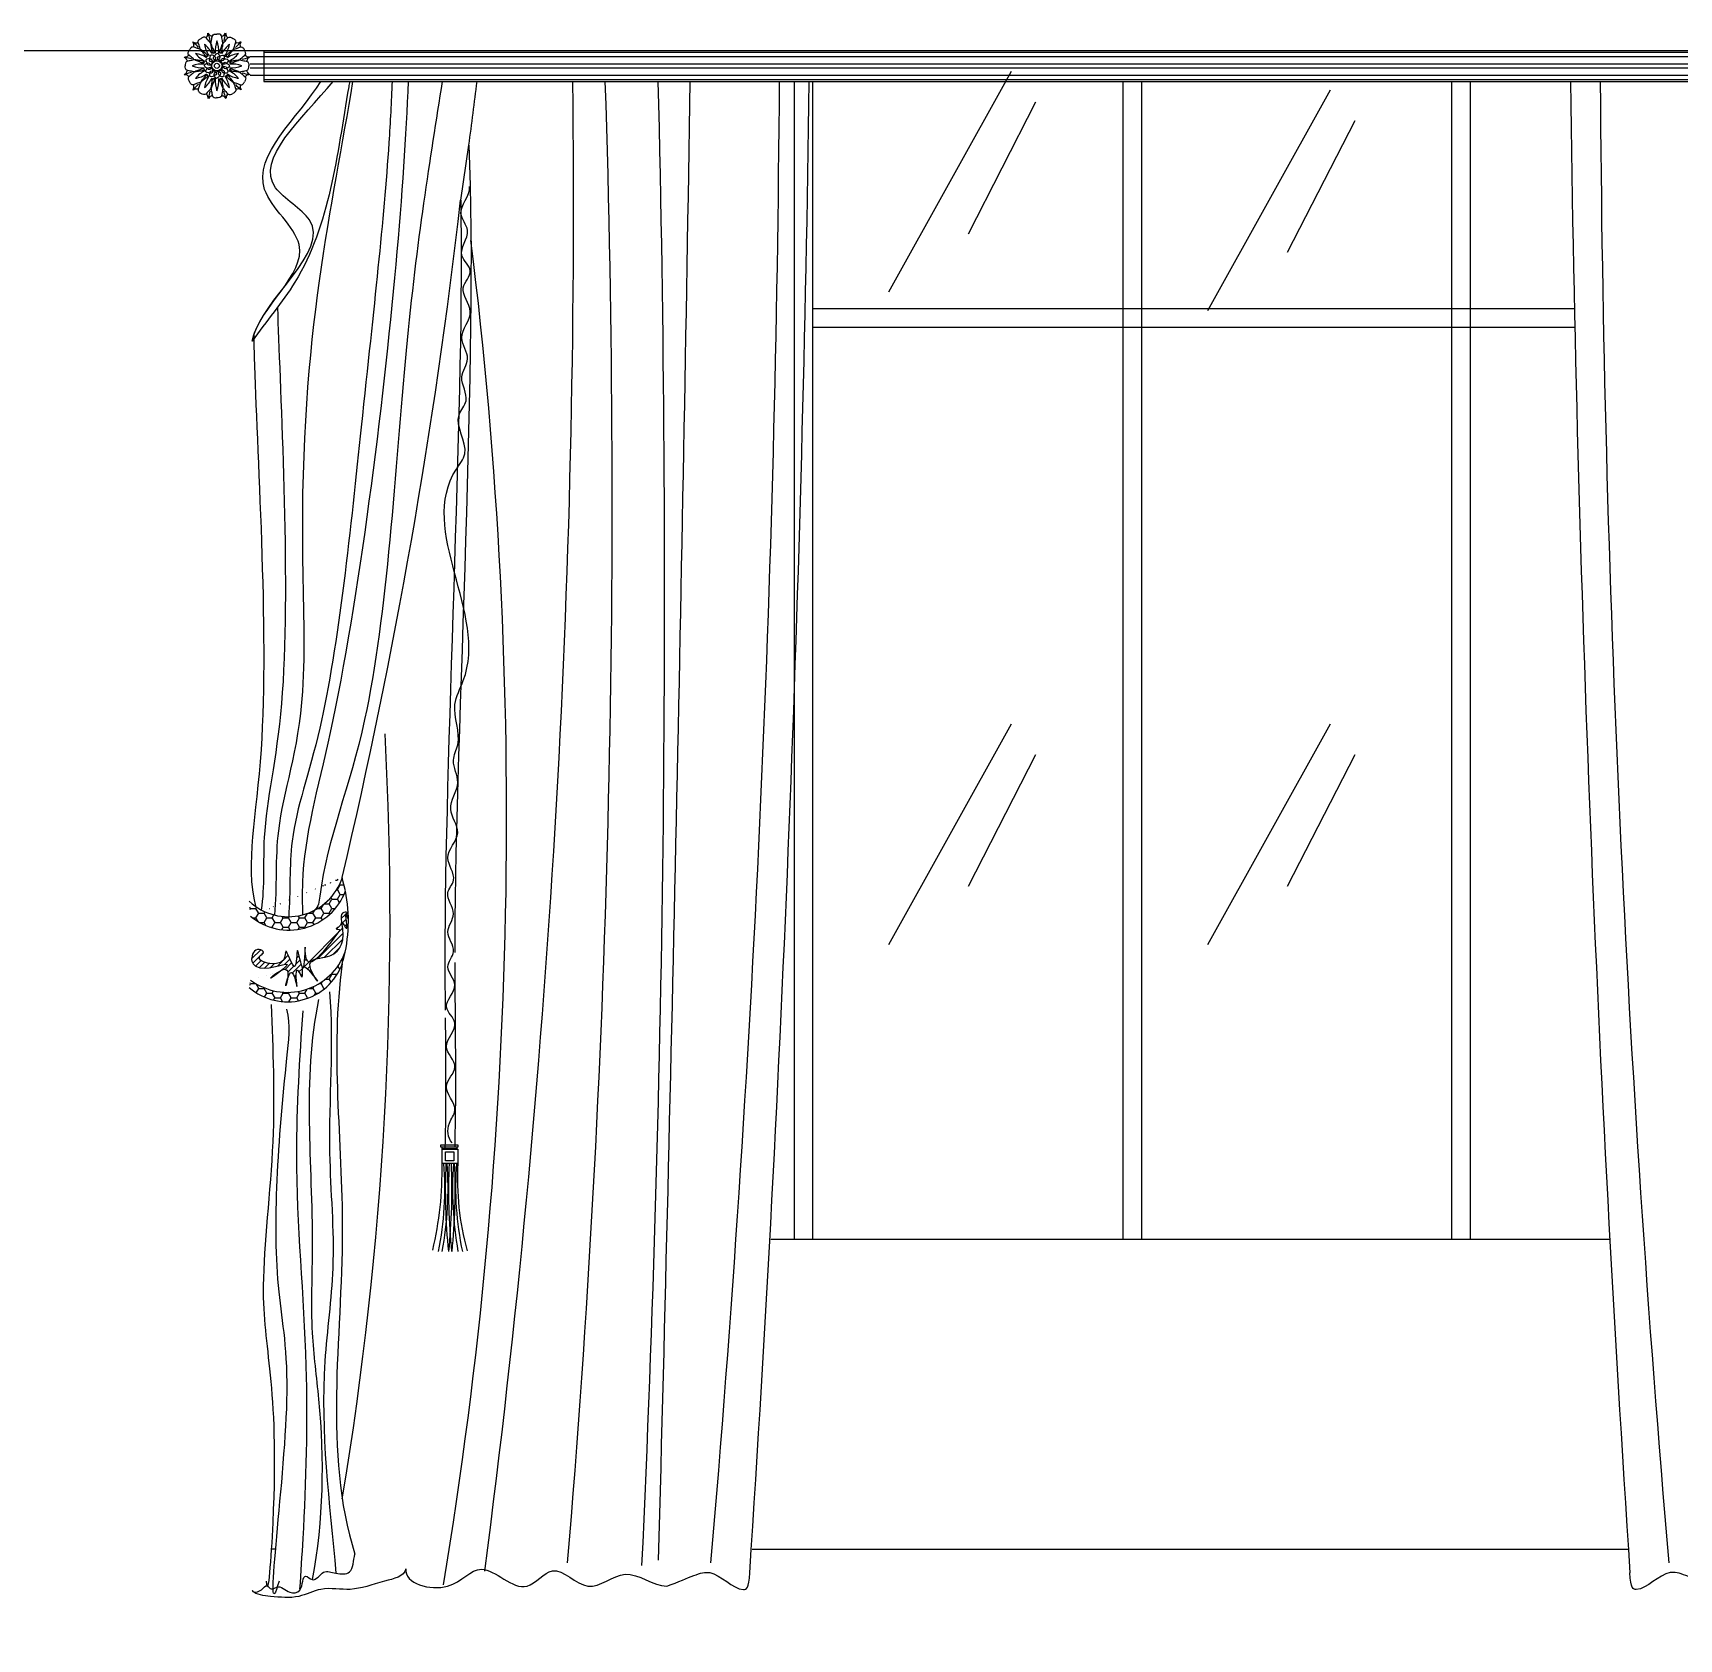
# Model space of a CAD drawing. Header units: inches. Extents: x 3.4 to 45.9, y 7.2 to 32.
# Drawn here: x 20.265 to 22.919, y 17.001 to 19.59 of the extents above; entities that cross this region are included whole.
import ezdxf

# ---------------------------------------------------------------- set-up
doc = ezdxf.new("R2010")
doc.units = ezdxf.units.IN
doc.header["$MEASUREMENT"] = 0
for name, color, linetype in [('02', 2, 'Continuous'), ('4', 4, 'Continuous'), ('8', 8, 'Continuous')]:
    doc.layers.add(name, color=color, linetype=linetype)
pattern_1 = [(7e-15, (7.202414, -18.148904), (0.013125, 0.0075777223), [0.00875, -0.0175]), (120, (7.202414, -18.148904), (-0.013125, 0.0075777223), [0.00875, -0.0175]), (60, (7.202414, -18.148904), (3e-11, 0.0151554445), [-0.0175, 0.00875])]

msp = doc.modelspace()

# ---------------------------------------------------------------- hatches: boundary and pattern name
at = {"layer": '8'}
h = msp.add_hatch(dxfattribs=at)
h.set_pattern_fill('HONEY', color=256, scale=0.07, style=0)
h.set_pattern_definition(pattern_1)
edge = h.paths.add_edge_path()
edge.add_arc((20.6769, 18.2571), 0.0917, 226.8, 342.0679, ccw=False)
edge.add_arc((20.6781, 18.2412), 0.0973, 230.5068, 339.3644, ccw=False)
edge.add_line((20.7692, 18.2069), (20.7641, 18.2277))
edge.add_line((20.6162, 18.1661), (20.6141, 18.1902))
h = msp.add_hatch(dxfattribs=at)
h.set_pattern_fill('ANSI31', color=256, scale=0.05, style=0)
h.set_pattern_definition([(45, (7.202414, -18.148904), (-0.0044194174, 0.0044194174), [])])
edge = h.paths.add_edge_path()
edge.add_spline(control_points=[(20.7733, 18.1618), (20.7726, 18.1653), (20.7757, 18.1748), (20.7556, 18.1701), (20.7696, 18.1518), (20.7498, 18.1458), (20.76, 18.1438), (20.76, 18.1438)], knot_values=[0, 0, 0, 0, 0.010675, 0.01836, 0.040584, 0.046767, 0.053023, 0.053023, 0.053023, 0.053023], degree=3, periodic=0)
edge.add_spline(control_points=[(20.76, 18.1438), (20.7388, 18.1346), (20.7035, 18.0653), (20.7044, 18.1351), (20.7026, 18.0516), (20.6898, 18.1366), (20.691, 18.0596), (20.6705, 18.1253), (20.6743, 18.0785), (20.6149, 18.0954), (20.6406, 18.1077), (20.6244, 18.1177), (20.6128, 18.0948), (20.6358, 18.0735), (20.7026, 18.1047), (20.6261, 18.0486), (20.6869, 18.0999), (20.6671, 18.0323), (20.6833, 18.0976), (20.6945, 18.0274), (20.6859, 18.097), (20.7027, 18.0574), (20.6945, 18.1041), (20.7406, 18.038), (20.6978, 18.0973), (20.7518, 18.0982), (20.7705, 18.1217), (20.7614, 18.163), (20.777, 18.1308), (20.7639, 18.1861), (20.7733, 18.1618), (20.7733, 18.1618)], knot_values=[0, 0, 0, 0, 0.069529, 0.084709, 0.118066, 0.146819, 0.17282, 0.201245, 0.215945, 0.254412, 0.262449, 0.270596, 0.290864, 0.309615, 0.353355, 0.387081, 0.416734, 0.44237, 0.466119, 0.490391, 0.516921, 0.530579, 0.545759, 0.577933, 0.608027, 0.635152, 0.688756, 0.699214, 0.710774, 0.734465, 0.743792, 0.743792, 0.743792, 0.743792], degree=3, periodic=0)
h = msp.add_hatch(dxfattribs=at)
h.set_pattern_fill('HONEY', color=256, scale=0.07, style=0)
h.set_pattern_definition(pattern_1)
edge = h.paths.add_edge_path()
edge.add_arc((20.6756, 18.1427), 0.0992, 233.2496, 339.9066, ccw=False)
edge.add_line((20.6162, 18.0632), (20.6141, 18.0512))
edge.add_arc((20.6758, 18.1223), 0.0941, 229.057, 339.8109)
edge.add_line((20.7641, 18.0898), (20.7687, 18.1086))

# ---------------------------------------------------------------- linework, layer by layer
at = {"layer": '02'}
for p, q in [((20.6373, 19.5622), (23.5724, 19.5622)), ((20.6373, 19.5622), (20.6373, 19.5122)), ((20.6373, 19.5592), (23.5724, 19.5592)), ((20.6156, 19.5522), (23.5941, 19.5522)), ((20.6156, 19.5402), (23.5941, 19.5402)), ((20.6156, 19.5342), (23.5941, 19.5342)), ((20.6156, 19.5222), (23.5941, 19.5222)), ((20.6373, 19.5152), (23.5724, 19.5152)), ((20.6373, 19.5122), (23.5724, 19.5122)), ((21.4922, 19.5122), (21.4922, 17.6458)), ((21.5222, 19.5122), (21.5222, 17.6458)), ((21.8422, 19.5279), (21.6443, 19.1721)), ((22.0222, 19.5122), (22.0222, 17.6458)), ((22.0522, 19.5122), (22.0522, 17.6458)), ((22.5522, 19.5122), (22.5522, 17.6458)), ((22.5822, 19.5122), (22.5822, 17.6458)), ((21.8817, 19.4785), (21.7729, 19.266)), ((22.3565, 19.4979), (22.1587, 19.1422)), ((22.3961, 19.4485), (22.2873, 19.2361)), ((21.5222, 19.1458), (22.7501, 19.1458)), ((21.5222, 19.1158), (22.7508, 19.1158)), ((21.8422, 18.4761), (21.6443, 18.1203)), ((22.3565, 18.4761), (22.1587, 18.1203)), ((21.8817, 18.4266), (21.7729, 18.2142)), ((22.3961, 18.4266), (22.2873, 18.2142))]:
    msp.add_line(p, q, dxfattribs=at)
for points in [[(20.9231, 17.7974), (20.9504, 17.7974), (20.9504, 17.794), (20.9231, 17.794)], [(20.9248, 17.7906), (20.9504, 17.7906), (20.9504, 17.7676), (20.9248, 17.7676)], [(20.9303, 17.7866), (20.9439, 17.7866), (20.9439, 17.7721), (20.9303, 17.7721)]]:
    msp.add_lwpolyline(points, close=True, dxfattribs=at)
msp.add_lwpolyline([(20.9487, 17.794), (20.9487, 17.7914), (20.9248, 17.7914), (20.9248, 17.794)], dxfattribs=at)
for radius in [0.00819, 0.00412]:
    msp.add_circle((20.562, 19.5372), radius, dxfattribs=at)
for centre, radius, start, end in [((20.5107, 19.5714), 0.041, 9.2159, 24.3299), ((20.5347, 19.5924), 0.041, 339.2159, 354.3299), ((20.5005, 19.5411), 0.041, 39.2159, 54.3299), ((20.5627, 19.5859), 0.0456, 218.8941, 244.0355), ((20.5202, 19.5122), 0.0456, 55.9645, 81.1059), ((20.587, 19.579), 0.0456, 188.8941, 214.0355), ((20.5133, 19.5364), 0.0456, 25.9645, 51.1059), ((20.6046, 19.5609), 0.0456, 158.8941, 184.0355), ((20.5194, 19.5609), 0.0456, 355.9645, 21.1059), ((20.6108, 19.5364), 0.0456, 128.8941, 154.0355), ((20.537, 19.579), 0.0456, 325.9645, 351.1059), ((20.6039, 19.5122), 0.0456, 98.8941, 124.0355), ((20.5613, 19.5859), 0.0456, 295.9645, 321.1059), ((20.566, 19.5987), 0.041, 309.2159, 324.3299), ((20.5068, 19.5098), 0.041, 69.2159, 84.3299), ((20.5383, 19.4946), 0.0456, 85.9645, 111.1059), ((20.5383, 19.5798), 0.0456, 248.8941, 274.0355), ((20.5858, 19.4946), 0.0456, 68.8941, 94.0355), ((20.5858, 19.5798), 0.0456, 265.9645, 291.1059), ((20.5962, 19.5885), 0.041, 279.2159, 294.3299), ((20.5278, 19.4859), 0.041, 99.2159, 114.3299), ((20.5581, 19.4756), 0.041, 129.2159, 144.3299), ((20.5627, 19.4884), 0.0456, 115.9645, 141.1059), ((20.5202, 19.5622), 0.0456, 278.8941, 304.0355), ((20.587, 19.4953), 0.0456, 145.9645, 171.1059), ((20.5133, 19.5379), 0.0456, 308.8941, 334.0355), ((20.6046, 19.5134), 0.0456, 175.9645, 201.1059), ((20.5194, 19.5134), 0.0456, 338.8941, 4.0355), ((20.6108, 19.5379), 0.0456, 205.9645, 231.1059), ((20.537, 19.4953), 0.0456, 8.8941, 34.0355), ((20.6039, 19.5622), 0.0456, 235.9645, 261.1059), ((20.5613, 19.4884), 0.0456, 38.8941, 64.0355), ((20.6236, 19.5332), 0.041, 219.2159, 234.3299), ((20.6173, 19.5645), 0.041, 249.2159, 264.3299), ((4.0826, 19.3144), 17.0542, 352.57473, 0.66441), ((0.732, 18.8378), 20.4671, 355.19608, 1.88814), ((-12.3594, 18.6858), 33.643, 357.33122, 1.40744), ((-197.693, 23.0155), 219.046, 358.459874, 359.083589), ((-8.7648, 19.7142), 30.2343, 355.08507, 359.61724), ((53.0254, 19.7142), 30.2343, 180.38276, 184.91493), ((20.5894, 19.4819), 0.041, 159.2159, 174.3299), ((20.6133, 19.503), 0.041, 189.2159, 204.3299), ((13.4602, 18.3254), 7.5687, 350.59197, 7.06106), ((15.1601, 18.1589), 5.6809, 350.5564, 3.0384), ((20.3713, 17.7561), 0.5536, 346.5807, 1.185), ((20.4046, 17.7281), 0.5248, 348.7533, 4.3134), ((20.3663, 17.7278), 0.5682, 349.6566, 4.0167), ((21.9078, 17.7247), 0.9777, 177.4843, 185.8057), ((21.913, 17.7247), 0.9777, 177.4843, 185.8057), ((19.9631, 17.7247), 0.9777, 354.1943, 2.5157), ((19.9684, 17.7247), 0.9777, 354.1943, 2.5157), ((21.5345, 17.7276), 0.5928, 176.1322, 189.8911), ((21.4344, 17.7284), 0.4877, 175.3913, 192.1479), ((21.3871, 17.7423), 0.4374, 176.6827, 195.2942)]:
    msp.add_arc(centre, radius, start, end, dxfattribs=at)
for points, knots in [([(20.5569, 19.5573), (20.5572, 19.5584), (20.5577, 19.5615), (20.5546, 19.5666), (20.5531, 19.5735), (20.5475, 19.578), (20.5438, 19.5845), (20.5388, 19.5831), (20.537, 19.5819), (20.5364, 19.5815)], [2.077947, 2.077947, 2.077947, 2.077947, 4.509833, 8.81621, 13.588819, 18.865731, 23.793456, 26.78015, 28.263458, 28.263458, 28.263458, 28.263458]), ([(20.5451, 19.5818), (20.5452, 19.5826), (20.5457, 19.5845), (20.548, 19.5862), (20.5469, 19.5912), (20.5494, 19.5879), (20.5508, 19.586), (20.5533, 19.5857), (20.5542, 19.5849), (20.5544, 19.5847)], [3.105362, 3.105362, 3.105362, 3.105362, 4.726587, 7.083956, 9.158336, 10.686553, 12.763353, 14.704924, 15.340701, 15.340701, 15.340701, 15.340701]), ([(20.5564, 19.5572), (20.5556, 19.558), (20.5536, 19.5604), (20.5537, 19.5663), (20.5516, 19.5731), (20.5541, 19.5798), (20.5541, 19.5873), (20.5591, 19.5885), (20.5613, 19.5884), (20.562, 19.5884)], [2.077947, 2.077947, 2.077947, 2.077947, 4.509833, 8.81621, 13.588819, 18.865731, 23.793456, 26.78015, 28.263458, 28.263458, 28.263458, 28.263458]), ([(20.5676, 19.5572), (20.5684, 19.558), (20.5705, 19.5604), (20.5703, 19.5663), (20.5725, 19.5731), (20.5699, 19.5798), (20.5699, 19.5873), (20.5649, 19.5885), (20.5627, 19.5884), (20.562, 19.5884)], [2.077947, 2.077947, 2.077947, 2.077947, 4.509833, 8.81621, 13.588819, 18.865731, 23.793456, 26.78015, 28.263458, 28.263458, 28.263458, 28.263458]), ([(20.5672, 19.5573), (20.5669, 19.5584), (20.5663, 19.5615), (20.5694, 19.5666), (20.5709, 19.5735), (20.5765, 19.578), (20.5803, 19.5845), (20.5852, 19.5831), (20.587, 19.5819), (20.5876, 19.5815)], [2.077947, 2.077947, 2.077947, 2.077947, 4.509833, 8.81621, 13.588819, 18.865731, 23.793456, 26.78015, 28.263458, 28.263458, 28.263458, 28.263458]), ([(20.5697, 19.5843), (20.5702, 19.5849), (20.5716, 19.5863), (20.5744, 19.5866), (20.5759, 19.5916), (20.5764, 19.5874), (20.5767, 19.5851), (20.5788, 19.5835), (20.5791, 19.5824), (20.5792, 19.5821)], [3.105362, 3.105362, 3.105362, 3.105362, 4.726587, 7.083956, 9.158336, 10.686553, 12.763353, 14.704924, 15.340701, 15.340701, 15.340701, 15.340701]), ([(20.5419, 19.5423), (20.5408, 19.542), (20.5377, 19.5415), (20.5326, 19.5446), (20.5257, 19.5461), (20.5212, 19.5517), (20.5147, 19.5554), (20.5161, 19.5604), (20.5173, 19.5622), (20.5177, 19.5628)], [2.077947, 2.077947, 2.077947, 2.077947, 4.509833, 8.81621, 13.588819, 18.865731, 23.793456, 26.78015, 28.263458, 28.263458, 28.263458, 28.263458]), ([(20.5475, 19.552), (20.5472, 19.5531), (20.5461, 19.5561), (20.5409, 19.5589), (20.5361, 19.5642), (20.5291, 19.5653), (20.5225, 19.5691), (20.519, 19.5653), (20.518, 19.5634), (20.5177, 19.5628)], [2.077947, 2.077947, 2.077947, 2.077947, 4.509833, 8.81621, 13.588819, 18.865731, 23.793456, 26.78015, 28.263458, 28.263458, 28.263458, 28.263458]), ([(20.5251, 19.5674), (20.5248, 19.5681), (20.5242, 19.57), (20.5254, 19.5727), (20.5219, 19.5764), (20.5257, 19.5748), (20.5279, 19.5739), (20.5302, 19.5749), (20.5314, 19.5746), (20.5317, 19.5745)], [3.105362, 3.105362, 3.105362, 3.105362, 4.726587, 7.083956, 9.158336, 10.686553, 12.763353, 14.704924, 15.340701, 15.340701, 15.340701, 15.340701]), ([(20.5472, 19.5517), (20.546, 19.552), (20.5431, 19.5531), (20.5403, 19.5583), (20.535, 19.5631), (20.5339, 19.5701), (20.5301, 19.5767), (20.5339, 19.5802), (20.5358, 19.5812), (20.5364, 19.5815)], [2.077947, 2.077947, 2.077947, 2.077947, 4.509833, 8.81621, 13.588819, 18.865731, 23.793456, 26.78015, 28.263458, 28.263458, 28.263458, 28.263458]), ([(20.5765, 19.552), (20.5768, 19.5531), (20.5779, 19.5561), (20.5831, 19.5589), (20.5879, 19.5642), (20.595, 19.5653), (20.6015, 19.5691), (20.6051, 19.5653), (20.6061, 19.5634), (20.6064, 19.5628)], [2.077947, 2.077947, 2.077947, 2.077947, 4.509833, 8.81621, 13.588819, 18.865731, 23.793456, 26.78015, 28.263458, 28.263458, 28.263458, 28.263458]), ([(20.5768, 19.5517), (20.578, 19.552), (20.581, 19.5531), (20.5838, 19.5583), (20.589, 19.5631), (20.5901, 19.5701), (20.5939, 19.5767), (20.5902, 19.5802), (20.5883, 19.5812), (20.5876, 19.5815)], [2.077947, 2.077947, 2.077947, 2.077947, 4.509833, 8.81621, 13.588819, 18.865731, 23.793456, 26.78015, 28.263458, 28.263458, 28.263458, 28.263458]), ([(20.5821, 19.5423), (20.5833, 19.542), (20.5864, 19.5415), (20.5914, 19.5446), (20.5984, 19.5461), (20.6028, 19.5517), (20.6094, 19.5554), (20.6079, 19.5604), (20.6068, 19.5622), (20.6064, 19.5628)], [2.077947, 2.077947, 2.077947, 2.077947, 4.509833, 8.81621, 13.588819, 18.865731, 23.793456, 26.78015, 28.263458, 28.263458, 28.263458, 28.263458]), ([(20.5922, 19.5741), (20.593, 19.5744), (20.5948, 19.5749), (20.5975, 19.5738), (20.6013, 19.5773), (20.5996, 19.5735), (20.5987, 19.5713), (20.5997, 19.569), (20.5995, 19.5678), (20.5994, 19.5675)], [3.105362, 3.105362, 3.105362, 3.105362, 4.726587, 7.083956, 9.158336, 10.686553, 12.763353, 14.704924, 15.340701, 15.340701, 15.340701, 15.340701]), ([(20.5149, 19.5449), (20.5143, 19.5453), (20.5129, 19.5467), (20.5125, 19.5496), (20.5076, 19.5511), (20.5118, 19.5516), (20.5141, 19.5519), (20.5157, 19.5539), (20.5168, 19.5543), (20.5171, 19.5544)], [3.105362, 3.105362, 3.105362, 3.105362, 4.726587, 7.083956, 9.158336, 10.686553, 12.763353, 14.704924, 15.340701, 15.340701, 15.340701, 15.340701]), ([(20.542, 19.5427), (20.5412, 19.5436), (20.5388, 19.5456), (20.5329, 19.5455), (20.5261, 19.5476), (20.5194, 19.5451), (20.5119, 19.5451), (20.5107, 19.5401), (20.5107, 19.5379), (20.5108, 19.5372)], [2.077947, 2.077947, 2.077947, 2.077947, 4.509833, 8.81621, 13.588819, 18.865731, 23.793456, 26.78015, 28.263458, 28.263458, 28.263458, 28.263458]), ([(20.542, 19.5316), (20.5412, 19.5308), (20.5388, 19.5287), (20.5329, 19.5289), (20.5261, 19.5267), (20.5194, 19.5293), (20.5119, 19.5293), (20.5107, 19.5343), (20.5107, 19.5365), (20.5108, 19.5372)], [2.077947, 2.077947, 2.077947, 2.077947, 4.509833, 8.81621, 13.588819, 18.865731, 23.793456, 26.78015, 28.263458, 28.263458, 28.263458, 28.263458]), ([(20.5419, 19.532), (20.5408, 19.5323), (20.5377, 19.5329), (20.5326, 19.5298), (20.5257, 19.5283), (20.5212, 19.5227), (20.5147, 19.5189), (20.5161, 19.514), (20.5173, 19.5122), (20.5177, 19.5116)], [2.077947, 2.077947, 2.077947, 2.077947, 4.509833, 8.81621, 13.588819, 18.865731, 23.793456, 26.78015, 28.263458, 28.263458, 28.263458, 28.263458]), ([(20.582, 19.5427), (20.5828, 19.5436), (20.5853, 19.5456), (20.5912, 19.5455), (20.5979, 19.5476), (20.6046, 19.5451), (20.6122, 19.5451), (20.6134, 19.5401), (20.6133, 19.5379), (20.6132, 19.5372)], [2.077947, 2.077947, 2.077947, 2.077947, 4.509833, 8.81621, 13.588819, 18.865731, 23.793456, 26.78015, 28.263458, 28.263458, 28.263458, 28.263458]), ([(20.582, 19.5316), (20.5828, 19.5308), (20.5853, 19.5287), (20.5912, 19.5289), (20.5979, 19.5267), (20.6046, 19.5293), (20.6122, 19.5293), (20.6134, 19.5343), (20.6133, 19.5365), (20.6132, 19.5372)], [2.077947, 2.077947, 2.077947, 2.077947, 4.509833, 8.81621, 13.588819, 18.865731, 23.793456, 26.78015, 28.263458, 28.263458, 28.263458, 28.263458]), ([(20.5821, 19.532), (20.5833, 19.5323), (20.5864, 19.5329), (20.5914, 19.5298), (20.5984, 19.5283), (20.6028, 19.5227), (20.6094, 19.5189), (20.6079, 19.514), (20.6068, 19.5122), (20.6064, 19.5116)], [2.077947, 2.077947, 2.077947, 2.077947, 4.509833, 8.81621, 13.588819, 18.865731, 23.793456, 26.78015, 28.263458, 28.263458, 28.263458, 28.263458]), ([(20.6066, 19.5541), (20.6074, 19.554), (20.6093, 19.5535), (20.6111, 19.5512), (20.6161, 19.5523), (20.6127, 19.5498), (20.6109, 19.5484), (20.6105, 19.5459), (20.6098, 19.545), (20.6095, 19.5448)], [3.105362, 3.105362, 3.105362, 3.105362, 4.726587, 7.083956, 9.158336, 10.686553, 12.763353, 14.704924, 15.340701, 15.340701, 15.340701, 15.340701]), ([(20.5174, 19.5203), (20.5166, 19.5204), (20.5147, 19.5209), (20.513, 19.5232), (20.508, 19.5221), (20.5113, 19.5246), (20.5132, 19.526), (20.5135, 19.5285), (20.5143, 19.5294), (20.5145, 19.5296)], [3.105362, 3.105362, 3.105362, 3.105362, 4.726587, 7.083956, 9.158336, 10.686553, 12.763353, 14.704924, 15.340701, 15.340701, 15.340701, 15.340701]), ([(20.5475, 19.5224), (20.5472, 19.5212), (20.5461, 19.5182), (20.5409, 19.5154), (20.5361, 19.5102), (20.5291, 19.5091), (20.5225, 19.5053), (20.519, 19.509), (20.518, 19.5109), (20.5177, 19.5116)], [2.077947, 2.077947, 2.077947, 2.077947, 4.509833, 8.81621, 13.588819, 18.865731, 23.793456, 26.78015, 28.263458, 28.263458, 28.263458, 28.263458]), ([(20.5318, 19.5002), (20.5311, 19.4999), (20.5292, 19.4994), (20.5265, 19.5005), (20.5228, 19.497), (20.5244, 19.5009), (20.5253, 19.503), (20.5243, 19.5054), (20.5246, 19.5066), (20.5247, 19.5069)], [3.105362, 3.105362, 3.105362, 3.105362, 4.726587, 7.083956, 9.158336, 10.686553, 12.763353, 14.704924, 15.340701, 15.340701, 15.340701, 15.340701]), ([(20.5472, 19.5227), (20.546, 19.5224), (20.5431, 19.5213), (20.5403, 19.5161), (20.535, 19.5113), (20.5339, 19.5042), (20.5301, 19.4977), (20.5339, 19.4941), (20.5358, 19.4931), (20.5364, 19.4928)], [2.077947, 2.077947, 2.077947, 2.077947, 4.509833, 8.81621, 13.588819, 18.865731, 23.793456, 26.78015, 28.263458, 28.263458, 28.263458, 28.263458]), ([(20.5569, 19.5171), (20.5572, 19.5159), (20.5577, 19.5128), (20.5546, 19.5078), (20.5531, 19.5008), (20.5475, 19.4963), (20.5438, 19.4898), (20.5388, 19.4913), (20.537, 19.4924), (20.5364, 19.4928)], [2.077947, 2.077947, 2.077947, 2.077947, 4.509833, 8.81621, 13.588819, 18.865731, 23.793456, 26.78015, 28.263458, 28.263458, 28.263458, 28.263458]), ([(20.5564, 19.5172), (20.5556, 19.5164), (20.5536, 19.5139), (20.5537, 19.508), (20.5516, 19.5013), (20.5541, 19.4946), (20.5541, 19.487), (20.5591, 19.4858), (20.5613, 19.4859), (20.562, 19.486)], [2.077947, 2.077947, 2.077947, 2.077947, 4.509833, 8.81621, 13.588819, 18.865731, 23.793456, 26.78015, 28.263458, 28.263458, 28.263458, 28.263458]), ([(20.5676, 19.5172), (20.5684, 19.5164), (20.5705, 19.5139), (20.5703, 19.508), (20.5725, 19.5013), (20.5699, 19.4946), (20.5699, 19.487), (20.5649, 19.4858), (20.5627, 19.4859), (20.562, 19.486)], [2.077947, 2.077947, 2.077947, 2.077947, 4.509833, 8.81621, 13.588819, 18.865731, 23.793456, 26.78015, 28.263458, 28.263458, 28.263458, 28.263458]), ([(20.5672, 19.5171), (20.5669, 19.5159), (20.5663, 19.5128), (20.5694, 19.5078), (20.5709, 19.5008), (20.5765, 19.4963), (20.5803, 19.4898), (20.5852, 19.4913), (20.587, 19.4924), (20.5876, 19.4928)], [2.077947, 2.077947, 2.077947, 2.077947, 4.509833, 8.81621, 13.588819, 18.865731, 23.793456, 26.78015, 28.263458, 28.263458, 28.263458, 28.263458]), ([(20.5765, 19.5224), (20.5768, 19.5212), (20.5779, 19.5182), (20.5831, 19.5154), (20.5879, 19.5102), (20.595, 19.5091), (20.6015, 19.5053), (20.6051, 19.509), (20.6061, 19.5109), (20.6064, 19.5116)], [2.077947, 2.077947, 2.077947, 2.077947, 4.509833, 8.81621, 13.588819, 18.865731, 23.793456, 26.78015, 28.263458, 28.263458, 28.263458, 28.263458]), ([(20.5768, 19.5227), (20.578, 19.5224), (20.581, 19.5213), (20.5838, 19.5161), (20.589, 19.5113), (20.5901, 19.5042), (20.5939, 19.4977), (20.5902, 19.4941), (20.5883, 19.4931), (20.5876, 19.4928)], [2.077947, 2.077947, 2.077947, 2.077947, 4.509833, 8.81621, 13.588819, 18.865731, 23.793456, 26.78015, 28.263458, 28.263458, 28.263458, 28.263458]), ([(20.599, 19.507), (20.5993, 19.5062), (20.5998, 19.5043), (20.5987, 19.5017), (20.6021, 19.4979), (20.5983, 19.4996), (20.5961, 19.5005), (20.5938, 19.4995), (20.5926, 19.4997), (20.5923, 19.4998)], [3.105362, 3.105362, 3.105362, 3.105362, 4.726587, 7.083956, 9.158336, 10.686553, 12.763353, 14.704924, 15.340701, 15.340701, 15.340701, 15.340701]), ([(20.6091, 19.5295), (20.6097, 19.529), (20.6111, 19.5276), (20.6115, 19.5248), (20.6164, 19.5232), (20.6122, 19.5228), (20.6099, 19.5225), (20.6084, 19.5204), (20.6072, 19.52), (20.607, 19.52)], [3.105362, 3.105362, 3.105362, 3.105362, 4.726587, 7.083956, 9.158336, 10.686553, 12.763353, 14.704924, 15.340701, 15.340701, 15.340701, 15.340701]), ([(20.7806, 19.5122), (20.7489, 19.3127), (20.6843, 19.0637), (20.7096, 18.4706), (20.6511, 18.3243), (20.6588, 18.2133), (20.6547, 18.1681)], [804.998775, 804.998775, 804.998775, 804.998775, 1409.395127, 1537.376699, 1730.538212, 1866.752355, 1866.752355, 1866.752355, 1866.752355]), ([(20.8444, 19.5122), (20.843, 19.4793), (20.8344, 19.3178), (20.8043, 19.0581), (20.747, 18.4891), (20.675, 18.3038), (20.6806, 18.2058), (20.6776, 18.165)], [797.381082, 797.381082, 797.381082, 797.381082, 896.147689, 1282.666447, 1579.627158, 1747.027753, 1869.571372, 1869.571372, 1869.571372, 1869.571372]), ([(20.8702, 19.5125), (20.8666, 19.4232), (20.8494, 19.1528), (20.7742, 18.539), (20.6975, 18.2792), (20.6997, 18.1857), (20.6997, 18.1683)], [802.410591, 802.410591, 802.410591, 802.410591, 1069.542039, 1592.280607, 1819.268882, 1871.688376, 1871.688376, 1871.688376, 1871.688376]), ([(20.9251, 19.5122), (20.9055, 19.387), (20.8616, 19.1247), (20.8279, 18.4866), (20.7372, 18.2874), (20.7256, 18.1809), (20.7194, 18.1759)], [811.246975, 811.246975, 811.246975, 811.246975, 1191.950917, 1587.146876, 1853.143532, 1877.202412, 1877.202412, 1877.202412, 1877.202412]), ([(20.5543, 19.4901), (20.5538, 19.4894), (20.5525, 19.4881), (20.5496, 19.4877), (20.5481, 19.4828), (20.5476, 19.487), (20.5473, 19.4893), (20.5453, 19.4908), (20.5449, 19.4919), (20.5448, 19.4922)], [3.105362, 3.105362, 3.105362, 3.105362, 4.726587, 7.083956, 9.158336, 10.686553, 12.763353, 14.704924, 15.340701, 15.340701, 15.340701, 15.340701]), ([(20.5789, 19.4926), (20.5788, 19.4918), (20.5783, 19.4899), (20.576, 19.4881), (20.5771, 19.4831), (20.5746, 19.4865), (20.5732, 19.4883), (20.5707, 19.4887), (20.5698, 19.4894), (20.5696, 19.4897)], [3.105362, 3.105362, 3.105362, 3.105362, 4.726587, 7.083956, 9.158336, 10.686553, 12.763353, 14.704924, 15.340701, 15.340701, 15.340701, 15.340701]), ([(20.6339, 18.1761), (20.6396, 18.2147), (20.6317, 18.3166), (20.6903, 18.5317), (20.664, 19.0134), (20.6604, 19.1405), (20.6603, 19.1487)], [0, 0, 0, 0, 117.043297, 302.766513, 658.932694, 683.357813, 683.357813, 683.357813, 683.357813]), ([(20.6214, 19.1035), (20.6214, 19.0919), (20.6238, 18.9545), (20.6577, 18.4541), (20.6073, 18.2525), (20.6239, 18.1822)], [1201.451346, 1201.451346, 1201.451346, 1201.451346, 1236.542351, 1615.086361, 1831.835662, 1831.835662, 1831.835662, 1831.835662]), ([(20.8663, 17.1143), (20.8642, 17.09), (20.9404, 17.0683), (20.9889, 17.1397), (21.0551, 17.0595), (21.1057, 17.1327), (21.1601, 17.0637), (21.2221, 17.1261), (21.2647, 17.0857), (21.2873, 17.0862)], [0, 0, 0, 0, 73.030485, 133.9815, 212.466585, 260.147461, 322.426145, 385.359279, 455.298138, 455.298138, 455.298138, 455.298138]), ([(21.2873, 17.0862), (21.3261, 17.1001), (21.3608, 17.1235), (21.3971, 17.0755), (21.4198, 17.0819), (21.4209, 17.1078)], [479.336837, 479.336837, 479.336837, 479.336837, 527.681729, 588.632678, 603.785066, 603.785066, 603.785066, 603.785066]), ([(22.9733, 17.0862), (22.9345, 17.1001), (22.8997, 17.1235), (22.8635, 17.0755), (22.8408, 17.0819), (22.8396, 17.1078)], [479.336837, 479.336837, 479.336837, 479.336837, 527.681729, 588.632678, 603.785066, 603.785066, 603.785066, 603.785066])]:
    msp.add_open_spline(points, degree=3, knots=knots, dxfattribs=at)
for points in [[(20.5578, 19.5531), (20.5594, 19.5551), (20.5628, 19.5574), (20.5653, 19.555), (20.5664, 19.5526), (20.5667, 19.5514), (20.5649, 19.548), (20.5626, 19.5467), (20.5577, 19.5472), (20.5562, 19.5506), (20.5575, 19.5527), (20.5577, 19.5531)], [(20.5461, 19.533), (20.5441, 19.5346), (20.5418, 19.538), (20.5442, 19.5405), (20.5466, 19.5416), (20.5478, 19.5419), (20.5512, 19.5401), (20.5525, 19.5377), (20.552, 19.5328), (20.5486, 19.5313), (20.5465, 19.5327), (20.5461, 19.5328)], [(20.5503, 19.5255), (20.5478, 19.526), (20.5441, 19.5278), (20.5449, 19.5311), (20.5464, 19.5333), (20.5474, 19.5341), (20.5512, 19.5343), (20.5535, 19.5329), (20.5555, 19.5284), (20.5533, 19.5254), (20.5508, 19.5255), (20.5504, 19.5254)], [(20.5461, 19.5415), (20.5452, 19.5439), (20.5449, 19.548), (20.5482, 19.5489), (20.5509, 19.5487), (20.5521, 19.5483), (20.5541, 19.5451), (20.554, 19.5424), (20.5511, 19.5384), (20.5475, 19.5388), (20.5463, 19.5411), (20.546, 19.5414)], [(20.5504, 19.5489), (20.5508, 19.5514), (20.5526, 19.5551), (20.556, 19.5543), (20.5581, 19.5528), (20.559, 19.5518), (20.5591, 19.548), (20.5577, 19.5457), (20.5532, 19.5437), (20.5502, 19.5459), (20.5504, 19.5484), (20.5503, 19.5488)], [(20.5663, 19.5531), (20.5687, 19.554), (20.5728, 19.5543), (20.5738, 19.551), (20.5736, 19.5483), (20.5732, 19.5471), (20.5699, 19.5451), (20.5673, 19.5452), (20.5633, 19.5481), (20.5637, 19.5517), (20.5659, 19.5529), (20.5662, 19.5532)], [(20.5736, 19.5255), (20.5732, 19.5229), (20.5714, 19.5193), (20.5681, 19.5201), (20.5659, 19.5216), (20.5651, 19.5226), (20.5649, 19.5264), (20.5663, 19.5286), (20.5708, 19.5306), (20.5738, 19.5285), (20.5737, 19.5259), (20.5738, 19.5256)], [(20.5737, 19.5488), (20.5763, 19.5484), (20.5799, 19.5466), (20.5791, 19.5432), (20.5776, 19.5411), (20.5766, 19.5402), (20.5728, 19.54), (20.5706, 19.5415), (20.5685, 19.546), (20.5707, 19.549), (20.5733, 19.5488), (20.5736, 19.5489)], [(20.5779, 19.5329), (20.5789, 19.5305), (20.5791, 19.5264), (20.5758, 19.5254), (20.5732, 19.5256), (20.572, 19.526), (20.5699, 19.5292), (20.57, 19.5319), (20.5729, 19.5359), (20.5766, 19.5355), (20.5777, 19.5333), (20.578, 19.533)], [(20.578, 19.5414), (20.58, 19.5398), (20.5822, 19.5364), (20.5798, 19.5339), (20.5775, 19.5328), (20.5762, 19.5325), (20.5728, 19.5343), (20.5716, 19.5366), (20.5721, 19.5415), (20.5754, 19.543), (20.5776, 19.5417), (20.578, 19.5415)], [(20.5577, 19.5213), (20.5553, 19.5203), (20.5512, 19.5201), (20.5503, 19.5234), (20.5505, 19.526), (20.5509, 19.5272), (20.5541, 19.5293), (20.5568, 19.5292), (20.5608, 19.5263), (20.5604, 19.5226), (20.5581, 19.5215), (20.5578, 19.5212)], [(20.5662, 19.5212), (20.5646, 19.5192), (20.5612, 19.517), (20.5587, 19.5194), (20.5576, 19.5217), (20.5573, 19.523), (20.5591, 19.5264), (20.5615, 19.5276), (20.5664, 19.5271), (20.5679, 19.5237), (20.5665, 19.5216), (20.5664, 19.5212)]]:
    msp.add_spline(points, degree=3, dxfattribs=at)
for points, start_tangent, end_tangent in [([(20.9411, 17.8011), (20.9366, 17.8326), (20.9456, 17.8528), (20.9321, 17.8934), (20.9456, 17.9226), (20.9321, 17.9564), (20.9456, 17.9946), (20.9321, 18.0194), (20.9456, 18.0554), (20.9343, 18.0847), (20.9433, 18.1094), (20.9343, 18.1409), (20.9433, 18.1702), (20.9343, 18.2039), (20.9433, 18.2242), (20.9343, 18.2602), (20.9501, 18.3007), (20.9388, 18.339), (20.9501, 18.3817), (20.9433, 18.4177), (20.9501, 18.4425), (20.9456, 18.5078), (20.9591, 18.546), (20.9479, 18.887), (20.9614, 18.9117), (20.9524, 18.9747), (20.9636, 18.9972), (20.9569, 19.0355), (20.9659, 19.0648), (20.9569, 19.0985), (20.9704, 19.1413), (20.9591, 19.1795), (20.9704, 19.2066), (20.9569, 19.2313), (20.9659, 19.2718), (20.9553, 19.2989), (20.9689, 19.3426)], (-0.696938, 0.717131), (-0.14148, 0.989941)), ([(20.7436, 18.0445), (20.7436, 17.7848), (20.7487, 17.5989), (20.7359, 17.4487), (20.7538, 17.1069)], (0.077577, -0.996986), (0.092237, -0.995737)), ([(20.6493, 18.0241), (20.6519, 17.8026), (20.6366, 17.5709), (20.6519, 17.1884), (20.6417, 17.0942)], (0.037373, -0.999301), (-0.08158, 0.996667)), ([(20.7258, 18.0318), (20.7156, 17.6345), (20.7156, 17.4945), (20.7258, 17.3876), (20.7156, 17.0967)], (-0.204622, -0.978841), (-0.184365, -0.982858)), ([(20.6621, 17.0942), (20.6748, 17.385), (20.6621, 17.5607), (20.6748, 17.9375), (20.6748, 18.0165)], (-0.272805, -0.962069), (-0.229741, 0.973252)), ([(20.6188, 17.0789), (20.6336, 17.0804), (20.6429, 17.0867), (20.6496, 17.0816), (20.6583, 17.0846), (20.6795, 17.0765), (20.6955, 17.0797), (20.7052, 17.1024), (20.7156, 17.0967), (20.7339, 17.1085), (20.7538, 17.1069), (20.7756, 17.1091), (20.7843, 17.1375)], (0.476017, -0.879436), (0.239048, 0.971008)), ([(20.8663, 17.1143), (20.8321, 17.0942), (20.777, 17.081), (20.7297, 17.081), (20.6938, 17.0697), (20.6483, 17.0697), (20.6188, 17.0789)], (-0.148876, -0.988856), (-0.702074, 0.712104))]:
    msp.add_spline(points, degree=3, dxfattribs=dict(at, start_tangent=start_tangent, end_tangent=end_tangent))
at = {"layer": '02', "start_tangent": (-0.917407, -0.39795)}
msp.add_spline([(20.76, 18.1438), (20.7051, 18.1012), (20.7041, 18.1164), (20.7003, 18.0832), (20.6918, 18.1107), (20.6871, 18.0851), (20.6729, 18.1098), (20.6691, 18.0956), (20.6312, 18.1022), (20.6369, 18.1079), (20.6302, 18.1126), (20.6179, 18.0965), (20.6312, 18.0832), (20.6748, 18.087), (20.6482, 18.0662), (20.6748, 18.0795), (20.6729, 18.0539), (20.6823, 18.0757), (20.6909, 18.0529), (20.6918, 18.0795), (20.6994, 18.0681), (20.7003, 18.0832), (20.724, 18.0615), (20.7117, 18.0889), (20.7363, 18.1003), (20.7648, 18.1457), (20.7638, 18.1562), (20.7704, 18.1467), (20.7695, 18.1704), (20.7733, 18.1618)], degree=3, dxfattribs=at)
at = {"layer": '02', "end_tangent": (0.182165, -0.983268)}
msp.add_spline([(20.7003, 18.0139), (20.6901, 17.7822), (20.7054, 17.441), (20.7003, 17.1629), (20.6952, 17.0814)], degree=3, dxfattribs=at)
at = {"layer": '4'}
for p, q in [((3.7032, 19.5622), (24.0294, 19.5622)), ((20.9549, 19.3205), (20.968, 19.4093)), ((20.7641, 18.2277), (20.7641, 18.2288)), ((20.7692, 18.2069), (20.7641, 18.2277)), ((20.7641, 18.0898), (20.7687, 18.1086)), ((21.4548, 17.6458), (22.8072, 17.6458)), ((20.6565, 17.1458), (20.6496, 17.1458)), ((21.4249, 17.1458), (22.8371, 17.1458))]:
    msp.add_line(p, q, dxfattribs=at)
for centre, radius, start, end in [((15.7979, 20.1274), 5.2198, 352.0928, 353.2314), ((-24.6502, 20.1518), 46.1715, 356.21996, 359.2063), ((68.9107, 20.1518), 46.1715, 180.7937, 183.78004), ((11.5515, 20.4017), 9.4653, 346.72869, 353.44105), ((20.6769, 18.2571), 0.0917, 226.8, 342.0679), ((20.6781, 18.2412), 0.0973, 230.5068, 339.3644), ((20.5258, 18.1587), 0.2481, 344.963, 11.1917), ((20.6756, 18.1427), 0.0992, 233.2496, 339.9066), ((20.6758, 18.1223), 0.0941, 229.057, 339.8109)]:
    msp.add_arc(centre, radius, start, end, dxfattribs=at)
for points, knots in [([(20.6185, 19.0933), (20.6312, 19.1496), (20.7506, 19.2306), (20.5793, 19.3608), (20.6937, 19.4538), (20.7294, 19.5122)], [0, 0, 0, 0, 173.121908, 278.010714, 470.235747, 470.235747, 470.235747, 470.235747]), ([(20.6185, 19.0933), (20.6344, 19.1637), (20.784, 19.2622), (20.5934, 19.3626), (20.6995, 19.451), (20.7493, 19.5122)], [0, 0, 0, 0, 216.301981, 291.412381, 485.205368, 485.205368, 485.205368, 485.205368]), ([(20.7758, 19.5122), (20.7753, 19.5093), (20.756, 19.3966), (20.7396, 19.2396), (20.6414, 19.1252), (20.6185, 19.0933)], [815.615198, 815.615198, 815.615198, 815.615198, 824.107025, 1150.860096, 1268.572575, 1268.572575, 1268.572575, 1268.572575]), ([(20.968, 19.4093), (20.9827, 19.0802), (20.9461, 18.4519), (20.9452, 18.115), (20.9452, 18.1076)], [0, 0, 0, 0, 988.263788, 1010.506634, 1010.506634, 1010.506634, 1010.506634]), ([(20.9549, 19.3205), (20.9609, 19.0199), (20.9272, 18.3904), (20.9295, 18.0522), (20.9299, 18.015)], [85.675334, 85.675334, 85.675334, 85.675334, 988.263788, 1099.939667, 1099.939667, 1099.939667, 1099.939667])]:
    msp.add_open_spline(points, degree=3, knots=knots, dxfattribs=at)
for points, start_tangent, end_tangent in [([(20.7733, 18.1618), (20.7721, 18.1724), (20.7645, 18.171), (20.7591, 18.1494), (20.7541, 18.1459), (20.76, 18.1438)], (-0.193028, 0.981193), (0.39795, -0.917407)), ([(20.7641, 18.0898), (20.7641, 17.6593), (20.7843, 17.1375)], (-0.142181, -0.989841), (0.297183, -0.954821))]:
    msp.add_spline(points, degree=3, dxfattribs=dict(at, start_tangent=start_tangent, end_tangent=end_tangent))
for points in [[(20.9453, 18.0916), (20.9455, 17.9928), (20.9478, 17.894), (20.9453, 17.7952)], [(20.93, 18.0026), (20.9306, 17.9324), (20.9313, 17.8622), (20.9295, 17.7921)]]:
    msp.add_open_spline(points, degree=3, dxfattribs=at)

doc.saveas('drawing.dxf')
